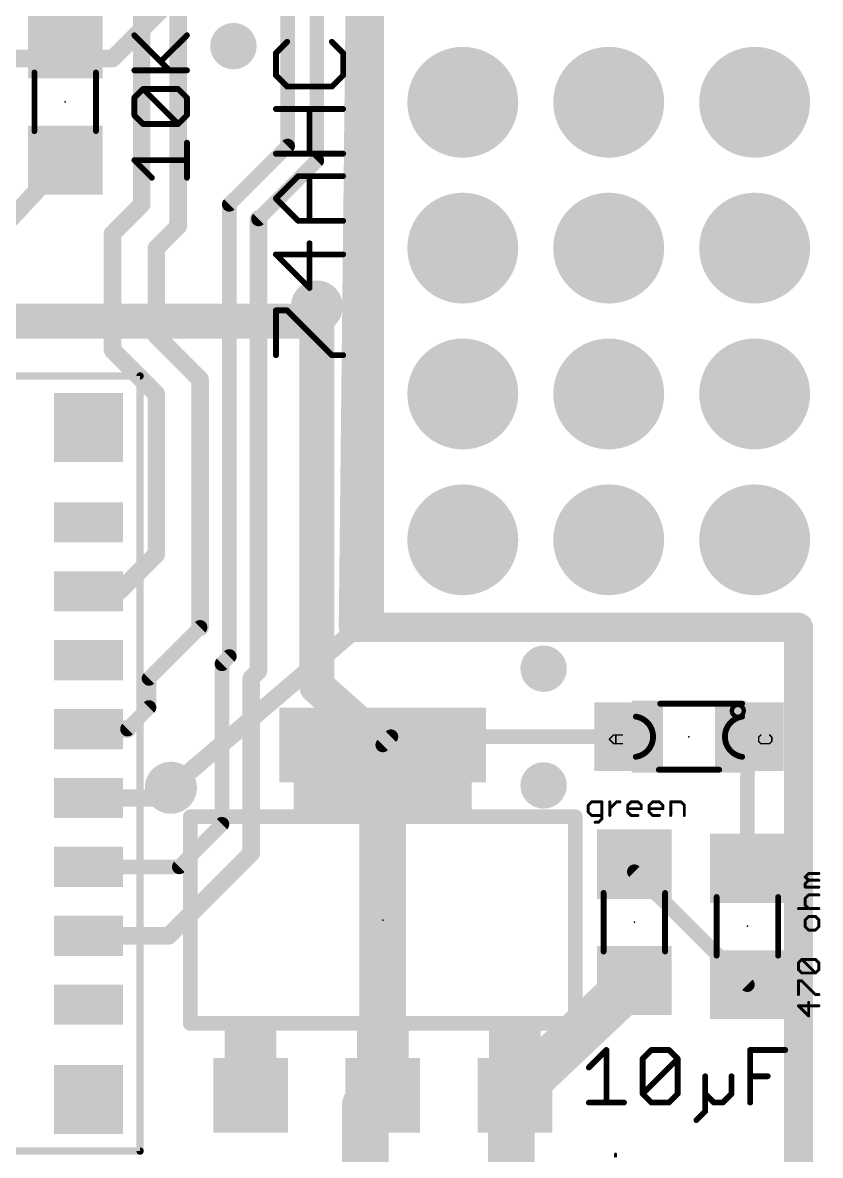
# Model space of a CAD drawing. Extents: x -5.7 to 68.6, y -2.1 to 53.8.
# Drawn here: x 25.36 to 39.24, y 9.6 to 29.33 of the extents above; entities that cross this region are included whole.
import ezdxf

# ---------------------------------------------------------------- set-up
doc = ezdxf.new("R2010")
doc.units = 0
for name, color, linetype in [('1', 12, 'CONTINUOUS'), ('16', 132, 'CONTINUOUS'), ('18', 110, 'CONTINUOUS'), ('23', 53, 'CONTINUOUS'), ('27', 253, 'CONTINUOUS'), ('51', 253, 'CONTINUOUS')]:
    doc.layers.add(name, color=color, linetype=linetype)

# ---------------------------------------------------------------- blocks, each defined once
blk = doc.blocks.new('RECT')
blk.add_solid([(-0.5, -0.5), (0.5, -0.5), (-0.5, 0.5), (0.5, 0.5)])
blk = doc.blocks.new('ROUNDV')
at = {"const_width": 0.5}
blk.add_lwpolyline([(0, -0.25, 1), (0, 0.25, 1), (0, -0.25)], format="xyb", dxfattribs=at)

msp = doc.modelspace()

# ---------------------------------------------------------------- linework, layer by layer
at = {"layer": '1'}
for points, const_width in [([(31.496, 53.467), (31.115, 18.796)], 0.508), ([(30.48, 26.924), (30.48, 35.433)], 0.254), ([(29.972, 27.178), (29.972, 35.179)], 0.254), ([(28.067, 25.781), (28.067, 34.417)], 0.3048), ([(27.432, 26.162), (27.432, 31.877)], 0.3048), ([(26.1, 28.964), (26.108, 28.702)], 0.3048), ([(26.108, 28.702), (23.622, 28.702)], 0.3048), ([(28.956, 26.162), (29.972, 27.178)], 0.254), ([(26.1, 26.932), (24.686, 25.408)], 0.3048), ([(29.464, 25.908), (30.48, 26.924)], 0.254), ([(26.924, 25.654), (27.432, 26.162)], 0.3048), ([(28.956, 18.288), (28.956, 26.162)], 0.254), ([(29.464, 18.034), (29.464, 25.908)], 0.3048), ([(27.686, 25.4), (28.067, 25.781)], 0.3048), ([(26.924, 23.622), (26.924, 25.654)], 0.3048), ([(27.686, 23.876), (27.686, 25.4)], 0.3048), ([(30.48, 17.768), (30.48, 24.384)], 0.6096), ([(28.448, 23.114), (27.686, 23.876)], 0.3048), ([(27.686, 22.86), (26.924, 23.622)], 0.3048), ([(28.448, 18.796), (28.448, 23.114)], 0.3048), ([(27.686, 20.066), (27.686, 22.86)], 0.3048), ([(27.044, 19.424), (27.686, 20.066)], 0.3048), ([(26.504, 19.424), (27.044, 19.424)], 0.3048), ([(31.115, 18.796), (38.862, 18.796)], 0.508), ([(38.862, 18.796), (38.862, 7.366)], 0.508), ([(28.448, 18.796), (27.559, 17.907)], 0.254), ([(28.829, 18.161), (28.956, 18.288)], 0.254), ([(28.829, 15.367), (28.829, 18.161)], 0.254), ([(29.337, 17.907), (29.464, 18.034)], 0.3048), ([(27.559, 17.907), (27.559, 17.399)], 0.254), ([(29.337, 14.859), (29.337, 17.907)], 0.3048), ([(31.627, 16.748), (30.48, 17.768)], 0.6096), ([(27.559, 17.399), (27.184, 17.024)], 0.254), ([(26.504, 17.024), (27.184, 17.024)], 0.3048), ([(31.627, 10.648), (31.627, 16.748)], 0.8128), ([(31.627, 16.748), (31.77, 16.891)], 0.254), ([(31.77, 16.891), (35.907, 16.891)], 0.254), ([(38.007, 16.891), (37.973, 16.163)], 0.254), ([(37.973, 16.163), (37.973, 14.605)], 0.254), ([(27.762, 15.824), (27.94, 16.002)], 0.3048), ([(26.504, 15.824), (27.762, 15.824)], 0.3048), ([(28.086, 14.624), (28.829, 15.367)], 0.254), ([(27.902, 13.424), (29.337, 14.859)], 0.3048), ([(36.006, 14.676), (36.006, 14.54)], 0.254), ([(26.504, 14.624), (28.086, 14.624)], 0.254), ([(36.006, 14.54), (37.973, 12.573)], 0.254), ([(26.504, 13.424), (27.902, 13.424)], 0.3048), ([(33.898, 10.648), (36.006, 12.644)], 0.8128), ([(31.324, 10.472), (31.627, 10.648)], 0.8128), ([(33.864, 10.584), (33.927, 10.648)], 0.8128), ([(33.927, 10.648), (33.898, 10.648)], 0.8128), ([(31.324, 8.384), (31.324, 10.472)], 0.8128), ([(33.864, 8.32), (33.864, 10.584)], 0.8128)]:
    msp.add_lwpolyline(points, dxfattribs=dict(at, const_width=const_width))
for points, const_width in [([(26.1762, 28.9663, 1), (26.0238, 28.9617)], 0.1524), ([(26.108, 28.6258, 1), (26.108, 28.7782)], 0.1524), ([(26.0318, 28.6997, 1), (26.1842, 28.7043)], 0.1524), ([(29.9085, 27.178, 1), (30.0355, 27.178)], 0.127), ([(30.0169, 27.1331, 1), (29.9271, 27.2229)], 0.127), ([(26.1559, 26.8802, 1), (26.0441, 26.9838)], 0.1524), ([(30.5249, 26.8791, 1), (30.4351, 26.9689)], 0.127), ([(30.4165, 26.924, 1), (30.5435, 26.924)], 0.127), ([(27.3558, 26.162, 1), (27.5082, 26.162)], 0.1524), ([(27.4859, 26.1081, 1), (27.3781, 26.2159)], 0.1524), ([(29.0195, 26.162, 1), (28.8925, 26.162)], 0.127), ([(28.9111, 26.2069, 1), (29.0009, 26.1171)], 0.127), ([(29.5402, 25.908, 1), (29.3878, 25.908)], 0.1524), ([(27.9908, 25.781, 1), (28.1432, 25.781)], 0.1524), ([(28.1209, 25.7271, 1), (28.0131, 25.8349)], 0.1524), ([(29.4191, 25.9529, 1), (29.5089, 25.8631)], 0.127), ([(27.0002, 25.654, 1), (26.8478, 25.654)], 0.1524), ([(26.8701, 25.7079, 1), (26.9779, 25.6001)], 0.1524), ([(27.7622, 25.4, 1), (27.6098, 25.4)], 0.1524), ([(27.6321, 25.4539, 1), (27.7399, 25.3461)], 0.1524), ([(30.6324, 24.384, 1), (30.3276, 24.384)], 0.3048), ([(27.7399, 23.9299, 1), (27.6321, 23.8221)], 0.1524), ([(27.6098, 23.876, 1), (27.7622, 23.876)], 0.1524), ([(26.9779, 23.6759, 1), (26.8701, 23.5681)], 0.1524), ([(26.8478, 23.622, 1), (27.0002, 23.622)], 0.1524), ([(28.5242, 23.114, 1), (28.3718, 23.114)], 0.1524), ([(28.3941, 23.0601, 1), (28.5019, 23.1679)], 0.1524), ([(27.7622, 22.86, 1), (27.6098, 22.86)], 0.1524), ([(27.6321, 22.8061, 1), (27.7399, 22.9139)], 0.1524), ([(27.6098, 20.066, 1), (27.7622, 20.066)], 0.1524), ([(27.7399, 20.0121, 1), (27.6321, 20.1199)], 0.1524), ([(26.504, 19.5002, 1), (26.504, 19.3478)], 0.1524), ([(26.9901, 19.4779, 1), (27.0979, 19.3701)], 0.1524), ([(27.044, 19.3478, 1), (27.044, 19.5002)], 0.1524), ([(31.115, 18.923, 1), (31.115, 18.669)], 0.254), ([(38.989, 18.796, 1), (38.735, 18.796)], 0.254), ([(38.862, 18.669, 1), (38.862, 18.923)], 0.254), ([(28.3718, 18.796, 1), (28.5242, 18.796)], 0.1524), ([(28.4929, 18.7511, 1), (28.4031, 18.8409)], 0.127), ([(30.988, 18.7974, 1), (31.242, 18.7946)], 0.254), ([(28.8925, 18.288, 1), (29.0195, 18.288)], 0.127), ([(29.0009, 18.2431, 1), (28.9111, 18.3329)], 0.127), ([(28.8925, 18.161, 1), (28.7655, 18.161)], 0.127), ([(28.7841, 18.2059, 1), (28.8739, 18.1161)], 0.127), ([(29.5179, 17.9801, 1), (29.4101, 18.0879)], 0.1524), ([(27.6225, 17.907, 1), (27.4955, 17.907)], 0.127), ([(27.5141, 17.9519, 1), (27.6039, 17.8621)], 0.127), ([(29.4132, 17.907, 1), (29.2608, 17.907)], 0.1524), ([(29.2831, 17.9609, 1), (29.3909, 17.8531)], 0.1524), ([(29.3878, 18.034, 1), (29.5402, 18.034)], 0.1524), ([(30.5813, 17.8819, 1), (30.3787, 17.6541)], 0.3048), ([(30.3276, 17.768, 1), (30.6324, 17.768)], 0.3048), ([(27.4955, 17.399, 1), (27.6225, 17.399)], 0.127), ([(27.6039, 17.3541, 1), (27.5141, 17.4439)], 0.127), ([(26.504, 17.1002, 1), (26.504, 16.9478)], 0.1524), ([(27.184, 16.9478, 1), (27.184, 17.1002)], 0.1524), ([(27.1391, 17.0689, 1), (27.2289, 16.9791)], 0.127), ([(31.8302, 16.748, 1), (31.4238, 16.748)], 0.4064), ([(31.5257, 16.6341, 1), (31.7283, 16.8619)], 0.3048), ([(31.77, 16.9545, 1), (31.77, 16.8275)], 0.127), ([(31.8149, 16.8461, 1), (31.7251, 16.9359)], 0.127), ([(35.907, 16.8275, 1), (35.907, 16.9545)], 0.127), ([(38.0704, 16.888, 1), (37.9436, 16.894)], 0.127), ([(31.5821, 16.7929, 1), (31.6719, 16.7031)], 0.127), ([(38.0365, 16.163, 1), (37.9095, 16.163)], 0.127), ([(37.9096, 16.166, 1), (38.0364, 16.16)], 0.127), ([(27.9939, 15.9481, 1), (27.8861, 16.0559)], 0.1524), ([(26.504, 15.9002, 1), (26.504, 15.7478)], 0.1524), ([(27.7081, 15.8779, 1), (27.8159, 15.7701)], 0.1524), ([(27.762, 15.7478, 1), (27.762, 15.9002)], 0.1524), ([(28.7655, 15.367, 1), (28.8925, 15.367)], 0.127), ([(28.8739, 15.3221, 1), (28.7841, 15.4119)], 0.127), ([(29.3909, 14.8051, 1), (29.2831, 14.9129)], 0.1524), ([(29.2608, 14.859, 1), (29.4132, 14.859)], 0.1524), ([(36.0695, 14.676, 1), (35.9425, 14.676)], 0.127), ([(26.504, 14.6875, 1), (26.504, 14.5605)], 0.127), ([(28.0411, 14.6689, 1), (28.1309, 14.5791)], 0.127), ([(28.086, 14.5605, 1), (28.086, 14.6875)], 0.127), ([(36.0509, 14.5849, 1), (35.9611, 14.4951)], 0.127), ([(35.9425, 14.54, 1), (36.0695, 14.54)], 0.127), ([(37.9095, 14.605, 1), (38.0365, 14.605)], 0.127), ([(26.504, 13.5002, 1), (26.504, 13.3478)], 0.1524), ([(27.8481, 13.4779, 1), (27.9559, 13.3701)], 0.1524), ([(27.902, 13.3478, 1), (27.902, 13.5002)], 0.1524), ([(36.1457, 12.4964, 1), (35.8663, 12.7916)], 0.4064), ([(37.9281, 12.5281, 1), (38.0179, 12.6179)], 0.127), ([(31.7291, 10.4723, 1), (31.5249, 10.8237)], 0.4064), ([(33.898, 10.8512, 1), (33.898, 10.4448)], 0.4064), ([(34.0718, 10.5055, 1), (33.7822, 10.7905)], 0.4064), ([(33.927, 10.4448, 1), (33.927, 10.8512)], 0.4064), ([(31.5272, 10.472, 1), (31.1208, 10.472)], 0.4064), ([(31.2219, 10.6477, 1), (31.4261, 10.2963)], 0.4064), ([(31.4238, 10.648, 1), (31.8302, 10.648)], 0.4064), ([(34.0672, 10.584, 1), (33.6608, 10.584)], 0.4064), ([(33.7192, 10.7265, 1), (34.0088, 10.4415)], 0.4064), ([(33.7583, 10.7956, 1), (34.0377, 10.5004)], 0.4064)]:
    msp.add_lwpolyline(points, format="xyb", dxfattribs=dict(at, const_width=const_width))
at = {"layer": '16'}
for points, const_width in [([(31.115, 18.796), (31.496, 53.467)], 0.5), ([(31.496, 19.05), (31.496, 38.862)], 0.3048), ([(26.924, 28.702), (29.718, 31.496)], 0.3048), ([(16.764, 28.702), (26.924, 28.702)], 0.3048), ([(30.48, 24.384), (30.226, 24.13)], 0.6096), ([(30.226, 24.13), (21.336, 24.13)], 0.6096), ([(27.94, 16.002), (31.496, 19.05)], 0.3048), ([(38.862, 18.796), (31.115, 18.796)], 0.5), ([(38.862, 7.366), (38.862, 18.796)], 0.5)]:
    msp.add_lwpolyline(points, dxfattribs=dict(at, const_width=const_width))
for points, const_width in [([(26.8701, 28.7559, 1), (26.9779, 28.6481)], 0.1524), ([(26.924, 28.6258, 1), (26.924, 28.7782)], 0.1524), ([(30.5878, 24.2762, 1), (30.3722, 24.4918)], 0.3048), ([(30.1182, 24.2378, 1), (30.3338, 24.0222)], 0.3048), ([(30.226, 23.9776, 1), (30.226, 24.2824)], 0.3048), ([(31.5456, 18.9921, 1), (31.4464, 19.1079)], 0.1524), ([(31.115, 18.921, 1), (31.115, 18.671)], 0.25), ([(31.4198, 19.05, 1), (31.5722, 19.05)], 0.1524), ([(38.987, 18.796, 1), (38.737, 18.796)], 0.25), ([(38.862, 18.671, 1), (38.862, 18.921)], 0.25), ([(30.99, 18.7974, 1), (31.24, 18.7946)], 0.25), ([(27.8904, 16.0599, 1), (27.9896, 15.9441)], 0.1524)]:
    msp.add_lwpolyline(points, format="xyb", dxfattribs=dict(at, const_width=const_width))
at = {"layer": '23'}
for p in [(26.1, 27.948), (36.957, 16.891), (31.627, 13.698), (36.006, 13.66), (37.973, 13.589)]:
    msp.add_point(p, dxfattribs=at)
at = {"layer": '27'}
for points, const_width in [([(27.9141, 28.4968), (27.304, 29.1069)], 0.1016), ([(27.7616, 28.6493), (28.2192, 29.1069)], 0.1016), ([(29.9627, 28.993), (29.7678, 28.7981)], 0.1016), ([(30.9372, 28.7981), (30.7423, 28.993)], 0.1016), ([(29.7678, 28.7981), (29.7678, 28.4083)], 0.1016), ([(30.9372, 28.4083), (30.9372, 28.7981)], 0.1016), ([(27.304, 28.4968), (28.2192, 28.4968)], 0.1016), ([(29.7678, 28.4083), (29.9627, 28.2134)], 0.1016), ([(30.7423, 28.2134), (30.9372, 28.4083)], 0.1016), ([(27.304, 28.0189), (27.4566, 28.1714)], 0.1016), ([(27.4566, 28.1714), (28.0667, 28.1714)], 0.1016), ([(28.0667, 27.5613), (27.4566, 28.1714)], 0.1016), ([(28.0667, 28.1714), (28.2192, 28.0189)], 0.1016), ([(29.9627, 28.2134), (30.7423, 28.2134)], 0.1016), ([(27.304, 27.7138), (27.304, 28.0189)], 0.1016), ([(28.2192, 28.0189), (28.2192, 27.7138)], 0.1016), ([(29.7678, 27.8236), (30.9372, 27.8236)], 0.1016), ([(30.3525, 27.044), (30.3525, 27.8236)], 0.1016), ([(27.4566, 27.5613), (27.304, 27.7138)], 0.1016), ([(28.2192, 27.7138), (28.0667, 27.5613)], 0.1016), ([(28.0667, 27.5613), (27.4566, 27.5613)], 0.1016), ([(28.2192, 26.6257), (28.2192, 27.2359)], 0.1016), ([(30.9372, 27.044), (29.7678, 27.044)], 0.1016), ([(27.6091, 26.6257), (27.304, 26.9308)], 0.1016), ([(27.304, 26.9308), (28.2192, 26.9308)], 0.1016), ([(29.7678, 26.2644), (30.1576, 26.6542)], 0.1016), ([(30.1576, 26.6542), (30.9372, 26.6542)], 0.1016), ([(30.3525, 25.8746), (30.3525, 26.6542)], 0.1016), ([(30.1576, 25.8746), (29.7678, 26.2644)], 0.1016), ([(30.9372, 25.8746), (30.1576, 25.8746)], 0.1016), ([(30.3525, 24.7052), (30.3525, 25.4848)], 0.1016), ([(30.9372, 25.2899), (29.7678, 25.2899)], 0.1016), ([(29.7678, 25.2899), (30.3525, 24.7052)], 0.1016), ([(29.7678, 23.5358), (29.7678, 24.3154)], 0.1016), ([(29.7678, 24.3154), (29.9627, 24.3154)], 0.1016), ([(29.9627, 24.3154), (30.7423, 23.5358)], 0.1016), ([(30.7423, 23.5358), (30.9372, 23.5358)], 0.1016), ([(35.2637, 15.7567), (35.2044, 15.6974)], 0.0508), ([(35.4417, 15.7567), (35.2637, 15.7567)], 0.0508), ([(35.4417, 15.4601), (35.4417, 15.7567)], 0.0508), ([(35.5786, 15.5194), (35.5786, 15.7567)], 0.0508), ([(35.5786, 15.638), (35.6972, 15.7567)], 0.0508), ([(35.6972, 15.7567), (35.7566, 15.7567)], 0.0508), ([(35.8904, 15.6974), (35.9498, 15.7567)], 0.0508), ([(35.9498, 15.7567), (36.0684, 15.7567)], 0.0508), ([(36.0684, 15.7567), (36.1277, 15.6974)], 0.0508), ([(36.2647, 15.6974), (36.324, 15.7567)], 0.0508), ([(36.324, 15.7567), (36.4426, 15.7567)], 0.0508), ([(36.4426, 15.7567), (36.5019, 15.6974)], 0.0508), ([(36.6389, 15.5194), (36.6389, 15.7567)], 0.0508), ([(36.6389, 15.7567), (36.8168, 15.7567)], 0.0508), ([(36.8168, 15.7567), (36.8761, 15.6974)], 0.0508), ([(35.2044, 15.6974), (35.2044, 15.5787)], 0.0508), ([(35.2044, 15.5787), (35.2637, 15.5194)], 0.0508), ([(35.8904, 15.5787), (35.8904, 15.6974)], 0.0508), ([(36.1277, 15.638), (35.8904, 15.638)], 0.0508), ([(35.9498, 15.5194), (35.8904, 15.5787)], 0.0508), ([(36.1277, 15.6974), (36.1277, 15.638)], 0.0508), ([(36.2647, 15.5787), (36.2647, 15.6974)], 0.0508), ([(36.5019, 15.638), (36.2647, 15.638)], 0.0508), ([(36.324, 15.5194), (36.2647, 15.5787)], 0.0508), ([(36.5019, 15.6974), (36.5019, 15.638)], 0.0508), ([(36.8761, 15.6974), (36.8761, 15.5194)], 0.0508), ([(35.2637, 15.5194), (35.4417, 15.5194)], 0.0508), ([(35.323, 15.4008), (35.3824, 15.4008)], 0.0508), ([(35.3824, 15.4008), (35.4417, 15.4601)], 0.0508), ([(36.0684, 15.5194), (35.9498, 15.5194)], 0.0508), ([(36.4426, 15.5194), (36.324, 15.5194)], 0.0508), ([(38.9803, 14.4501), (39.0397, 14.5094)], 0.0508), ([(39.0397, 14.3908), (38.9803, 14.4501)], 0.0508), ([(38.9803, 14.3315), (39.0397, 14.3908)], 0.0508), ([(39.0397, 14.5094), (39.2176, 14.5094)], 0.0508), ([(39.0397, 14.3908), (39.2176, 14.3908)], 0.0508), ([(38.9803, 14.2721), (38.9803, 14.3315)], 0.0508), ([(39.2176, 14.2721), (38.9803, 14.2721)], 0.0508), ([(38.9803, 14.0759), (39.0397, 14.1352)], 0.0508), ([(38.9803, 13.9572), (38.9803, 14.0759)], 0.0508), ([(39.0397, 14.1352), (39.2176, 14.1352)], 0.0508), ([(38.8617, 13.8979), (39.2176, 13.8979)], 0.0508), ([(39.0397, 13.8979), (38.9803, 13.9572)], 0.0508), ([(39.0397, 13.761), (38.9803, 13.7017)], 0.0508), ([(38.9803, 13.7017), (38.9803, 13.583)], 0.0508), ([(39.1583, 13.761), (39.0397, 13.761)], 0.0508), ([(39.2176, 13.7017), (39.1583, 13.761)], 0.0508), ([(39.2176, 13.583), (39.2176, 13.7017)], 0.0508), ([(38.9803, 13.583), (39.0397, 13.5237)], 0.0508), ([(39.0397, 13.5237), (39.1583, 13.5237)], 0.0508), ([(39.1583, 13.5237), (39.2176, 13.583)], 0.0508), ([(38.8617, 12.9533), (38.921, 13.0126)], 0.0508), ([(38.921, 13.0126), (39.1583, 13.0126)], 0.0508), ([(39.1583, 12.7753), (38.921, 13.0126)], 0.0508), ([(39.1583, 13.0126), (39.2176, 12.9533)], 0.0508), ([(38.8617, 12.8346), (38.8617, 12.9533)], 0.0508), ([(38.921, 12.7753), (38.8617, 12.8346)], 0.0508), ([(39.2176, 12.8346), (39.1583, 12.7753)], 0.0508), ([(39.2176, 12.9533), (39.2176, 12.8346)], 0.0508), ([(38.8617, 12.4011), (38.8617, 12.6384)], 0.0508), ([(38.8617, 12.6384), (38.921, 12.6384)], 0.0508), ([(39.1583, 12.7753), (38.921, 12.7753)], 0.0508), ([(38.921, 12.6384), (39.1583, 12.4011)], 0.0508), ([(39.2176, 12.2049), (38.8617, 12.2049)], 0.0508), ([(38.8617, 12.2049), (39.0397, 12.0269)], 0.0508), ([(39.0397, 12.0269), (39.0397, 12.2642)], 0.0508), ([(39.1583, 12.4011), (39.2176, 12.4011)], 0.0508), ([(35.2153, 11.1299), (35.5204, 11.435)], 0.1016), ([(35.5204, 11.435), (35.5204, 10.5198)], 0.1016), ([(36.1508, 11.2825), (36.3033, 11.435)], 0.1016), ([(36.3033, 11.435), (36.6084, 11.435)], 0.1016), ([(36.6084, 11.435), (36.7609, 11.2825)], 0.1016), ([(38.0219, 10.5198), (38.0219, 11.435)], 0.1016), ([(38.0219, 11.435), (38.632, 11.435)], 0.1016), ([(36.1508, 10.6723), (36.1508, 11.2825)], 0.1016), ([(36.1508, 10.6723), (36.7609, 11.2825)], 0.1016), ([(36.7609, 11.2825), (36.7609, 10.6723)], 0.1016), ([(37.2389, 10.9774), (37.2389, 10.6723)], 0.1016), ([(37.6965, 10.6723), (37.6965, 10.9774)], 0.1016), ([(38.0219, 10.9774), (38.3269, 10.9774)], 0.1016), ([(36.3033, 10.5198), (36.1508, 10.6723)], 0.1016), ([(36.7609, 10.6723), (36.6084, 10.5198)], 0.1016), ([(37.2389, 10.6723), (37.3914, 10.5198)], 0.1016), ([(37.2389, 10.6723), (37.2389, 10.3673)], 0.1016), ([(37.5439, 10.5198), (37.6965, 10.6723)], 0.1016), ([(35.2153, 10.5198), (35.8254, 10.5198)], 0.1016), ([(36.6084, 10.5198), (36.3033, 10.5198)], 0.1016), ([(37.3914, 10.5198), (37.5439, 10.5198)], 0.1016), ([(37.2389, 10.3673), (37.0863, 10.2147)], 0.1016), ([(35.6791, 9.6242), (35.6791, 9.5649)], 0.0508)]:
    msp.add_lwpolyline(points, dxfattribs=dict(at, const_width=const_width))
for points, const_width in [([(27.322, 29.1249, 1), (27.2861, 29.0889)], 0.0508), ([(28.2372, 29.0889, 1), (28.2012, 29.1249)], 0.0508), ([(29.9807, 28.975, 1), (29.9447, 29.011)], 0.0508), ([(30.7603, 29.011, 1), (30.7243, 28.975)], 0.0508), ([(29.7498, 28.8161, 1), (29.7858, 28.7801)], 0.0508), ([(29.7932, 28.7981, 1), (29.7424, 28.7981)], 0.0508), ([(30.9626, 28.7981, 1), (30.9118, 28.7981)], 0.0508), ([(30.9192, 28.7801, 1), (30.9552, 28.8161)], 0.0508), ([(27.7436, 28.6673, 1), (27.7796, 28.6313)], 0.0508), ([(27.304, 28.5222, 1), (27.304, 28.4714)], 0.0508), ([(27.8962, 28.4788, 1), (27.9321, 28.5147)], 0.0508), ([(28.2192, 28.4714, 1), (28.2192, 28.5222)], 0.0508), ([(29.7858, 28.4263, 1), (29.7498, 28.3903)], 0.0508), ([(29.7424, 28.4083, 1), (29.7932, 28.4083)], 0.0508), ([(30.9118, 28.4083, 1), (30.9626, 28.4083)], 0.0508), ([(30.9552, 28.3903, 1), (30.9192, 28.4263)], 0.0508), ([(27.4566, 28.1968, 1), (27.4566, 28.146)], 0.0508), ([(27.4745, 28.1893, 1), (27.4386, 28.1534)], 0.0508), ([(27.4745, 28.1534, 1), (27.4386, 28.1893)], 0.0508), ([(28.0846, 28.1893, 1), (28.0487, 28.1534)], 0.0508), ([(28.0667, 28.146, 1), (28.0667, 28.1968)], 0.0508), ([(29.9627, 28.2388, 1), (29.9627, 28.188)], 0.0508), ([(29.9447, 28.1954, 1), (29.9807, 28.2314)], 0.0508), ([(30.7243, 28.2314, 1), (30.7603, 28.1954)], 0.0508), ([(30.7423, 28.188, 1), (30.7423, 28.2388)], 0.0508), ([(27.3294, 28.0189, 1), (27.2786, 28.0189)], 0.0508), ([(27.2861, 28.0368, 1), (27.322, 28.0009)], 0.0508), ([(28.2446, 28.0189, 1), (28.1938, 28.0189)], 0.0508), ([(28.2012, 28.0009, 1), (28.2372, 28.0368)], 0.0508), ([(29.7678, 27.849, 1), (29.7678, 27.7982)], 0.0508), ([(30.3779, 27.8236, 1), (30.3271, 27.8236)], 0.0508), ([(30.9372, 27.7982, 1), (30.9372, 27.849)], 0.0508), ([(27.322, 27.7318, 1), (27.2861, 27.6958)], 0.0508), ([(27.2786, 27.7138, 1), (27.3294, 27.7138)], 0.0508), ([(28.1938, 27.7138, 1), (28.2446, 27.7138)], 0.0508), ([(28.2372, 27.6958, 1), (28.2012, 27.7318)], 0.0508), ([(27.4566, 27.5867, 1), (27.4566, 27.5359)], 0.0508), ([(27.4386, 27.5433, 1), (27.4745, 27.5792)], 0.0508), ([(28.0487, 27.5792, 1), (28.0846, 27.5433)], 0.0508), ([(28.0487, 27.5433, 1), (28.0846, 27.5792)], 0.0508), ([(28.0667, 27.5359, 1), (28.0667, 27.5867)], 0.0508), ([(28.2446, 27.2359, 1), (28.1938, 27.2359)], 0.0508), ([(29.7678, 27.0694, 1), (29.7678, 27.0186)], 0.0508), ([(30.3271, 27.044, 1), (30.3779, 27.044)], 0.0508), ([(30.9372, 27.0186, 1), (30.9372, 27.0694)], 0.0508), ([(27.322, 26.9488, 1), (27.2861, 26.9128)], 0.0508), ([(27.304, 26.9562, 1), (27.304, 26.9054)], 0.0508), ([(28.2192, 26.9054, 1), (28.2192, 26.9562)], 0.0508), ([(27.5911, 26.6078, 1), (27.627, 26.6437)], 0.0508), ([(28.1938, 26.6257, 1), (28.2446, 26.6257)], 0.0508), ([(30.1576, 26.6796, 1), (30.1576, 26.6288)], 0.0508), ([(30.1756, 26.6362, 1), (30.1396, 26.6722)], 0.0508), ([(30.3779, 26.6542, 1), (30.3271, 26.6542)], 0.0508), ([(30.9372, 26.6288, 1), (30.9372, 26.6796)], 0.0508), ([(29.7858, 26.2824, 1), (29.7498, 26.2464)], 0.0508), ([(29.7498, 26.2824, 1), (29.7858, 26.2464)], 0.0508), ([(30.1576, 25.9, 1), (30.1576, 25.8492)], 0.0508), ([(30.1396, 25.8566, 1), (30.1756, 25.8926)], 0.0508), ([(30.3271, 25.8746, 1), (30.3779, 25.8746)], 0.0508), ([(30.9372, 25.8492, 1), (30.9372, 25.9)], 0.0508), ([(30.3779, 25.4848, 1), (30.3271, 25.4848)], 0.0508), ([(29.7858, 25.3079, 1), (29.7498, 25.2719)], 0.0508), ([(29.7678, 25.3153, 1), (29.7678, 25.2645)], 0.0508), ([(30.9372, 25.2645, 1), (30.9372, 25.3153)], 0.0508), ([(30.3271, 24.7052, 1), (30.3779, 24.7052)], 0.0508), ([(30.3345, 24.6872, 1), (30.3705, 24.7232)], 0.0508), ([(29.7932, 24.3154, 1), (29.7424, 24.3154)], 0.0508), ([(29.7678, 24.3408, 1), (29.7678, 24.29)], 0.0508), ([(29.9807, 24.3334, 1), (29.9447, 24.2974)], 0.0508), ([(29.9627, 24.29, 1), (29.9627, 24.3408)], 0.0508), ([(29.7424, 23.5358, 1), (29.7932, 23.5358)], 0.0508), ([(30.7423, 23.5612, 1), (30.7423, 23.5104)], 0.0508), ([(30.7243, 23.5178, 1), (30.7603, 23.5538)], 0.0508), ([(30.9372, 23.5104, 1), (30.9372, 23.5612)], 0.0508), ([(35.2637, 15.7694, 1), (35.2637, 15.744)], 0.0254), ([(35.2727, 15.7477, 1), (35.2547, 15.7656)], 0.0254), ([(35.4544, 15.7567, 1), (35.429, 15.7567)], 0.0254), ([(35.4417, 15.744, 1), (35.4417, 15.7694)], 0.0254), ([(35.5913, 15.7567, 1), (35.5659, 15.7567)], 0.0254), ([(35.6972, 15.7694, 1), (35.6972, 15.744)], 0.0254), ([(35.7062, 15.7477, 1), (35.6883, 15.7656)], 0.0254), ([(35.7566, 15.744, 1), (35.7566, 15.7694)], 0.0254), ([(35.9498, 15.7694, 1), (35.9498, 15.744)], 0.0254), ([(35.9587, 15.7477, 1), (35.9408, 15.7656)], 0.0254), ([(36.0774, 15.7656, 1), (36.0594, 15.7477)], 0.0254), ([(36.0684, 15.744, 1), (36.0684, 15.7694)], 0.0254), ([(36.324, 15.7694, 1), (36.324, 15.744)], 0.0254), ([(36.3329, 15.7477, 1), (36.315, 15.7656)], 0.0254), ([(36.4516, 15.7656, 1), (36.4336, 15.7477)], 0.0254), ([(36.4426, 15.744, 1), (36.4426, 15.7694)], 0.0254), ([(36.6516, 15.7567, 1), (36.6262, 15.7567)], 0.0254), ([(36.6389, 15.7694, 1), (36.6389, 15.744)], 0.0254), ([(36.8258, 15.7656, 1), (36.8078, 15.7477)], 0.0254), ([(36.8168, 15.744, 1), (36.8168, 15.7694)], 0.0254), ([(35.2171, 15.6974, 1), (35.1917, 15.6974)], 0.0254), ([(35.1954, 15.7063, 1), (35.2134, 15.6884)], 0.0254), ([(35.2134, 15.5877, 1), (35.1954, 15.5697)], 0.0254), ([(35.1917, 15.5787, 1), (35.2171, 15.5787)], 0.0254), ([(35.5696, 15.647, 1), (35.5876, 15.6291)], 0.0254), ([(35.9031, 15.6974, 1), (35.8777, 15.6974)], 0.0254), ([(35.8904, 15.6507, 1), (35.8904, 15.6253)], 0.0254), ([(35.8777, 15.5787, 1), (35.9031, 15.5787)], 0.0254), ([(35.8815, 15.7063, 1), (35.8994, 15.6884)], 0.0254), ([(35.8994, 15.5877, 1), (35.8815, 15.5697)], 0.0254), ([(36.1404, 15.6974, 1), (36.115, 15.6974)], 0.0254), ([(36.115, 15.638, 1), (36.1404, 15.638)], 0.0254), ([(36.1187, 15.6884, 1), (36.1367, 15.7063)], 0.0254), ([(36.1277, 15.6253, 1), (36.1277, 15.6507)], 0.0254), ([(36.2774, 15.6974, 1), (36.252, 15.6974)], 0.0254), ([(36.2557, 15.7063, 1), (36.2736, 15.6884)], 0.0254), ([(36.2647, 15.6507, 1), (36.2647, 15.6253)], 0.0254), ([(36.2736, 15.5877, 1), (36.2557, 15.5697)], 0.0254), ([(36.252, 15.5787, 1), (36.2774, 15.5787)], 0.0254), ([(36.5146, 15.6974, 1), (36.4892, 15.6974)], 0.0254), ([(36.4892, 15.638, 1), (36.5146, 15.638)], 0.0254), ([(36.4929, 15.6884, 1), (36.5109, 15.7063)], 0.0254), ([(36.5019, 15.6253, 1), (36.5019, 15.6507)], 0.0254), ([(36.8888, 15.6974, 1), (36.8634, 15.6974)], 0.0254), ([(36.8671, 15.6884, 1), (36.8851, 15.7063)], 0.0254), ([(35.2637, 15.5321, 1), (35.2637, 15.5067)], 0.0254), ([(35.2547, 15.5104, 1), (35.2727, 15.5284)], 0.0254), ([(35.323, 15.4135, 1), (35.323, 15.3881)], 0.0254), ([(35.3734, 15.4097, 1), (35.3913, 15.3918)], 0.0254), ([(35.3824, 15.3881, 1), (35.3824, 15.4135)], 0.0254), ([(35.429, 15.4601, 1), (35.4544, 15.4601)], 0.0254), ([(35.4506, 15.4511, 1), (35.4327, 15.4691)], 0.0254), ([(35.4417, 15.5067, 1), (35.4417, 15.5321)], 0.0254), ([(35.5659, 15.5194, 1), (35.5913, 15.5194)], 0.0254), ([(35.9498, 15.5321, 1), (35.9498, 15.5067)], 0.0254), ([(35.9408, 15.5104, 1), (35.9587, 15.5284)], 0.0254), ([(36.0684, 15.5067, 1), (36.0684, 15.5321)], 0.0254), ([(36.324, 15.5321, 1), (36.324, 15.5067)], 0.0254), ([(36.315, 15.5104, 1), (36.3329, 15.5284)], 0.0254), ([(36.4426, 15.5067, 1), (36.4426, 15.5321)], 0.0254), ([(36.6262, 15.5194, 1), (36.6516, 15.5194)], 0.0254), ([(36.8634, 15.5194, 1), (36.8888, 15.5194)], 0.0254), ([(38.9893, 14.4591, 1), (38.9714, 14.4411)], 0.0254), ([(38.9714, 14.4591, 1), (38.9893, 14.4411)], 0.0254), ([(39.0397, 14.5221, 1), (39.0397, 14.4967)], 0.0254), ([(39.0397, 14.4035, 1), (39.0397, 14.3781)], 0.0254), ([(39.0486, 14.5004, 1), (39.0307, 14.5184)], 0.0254), ([(39.0486, 14.3818, 1), (39.0307, 14.3998)], 0.0254), ([(39.0307, 14.3818, 1), (39.0486, 14.3998)], 0.0254), ([(39.2176, 14.4967, 1), (39.2176, 14.5221)], 0.0254), ([(39.2176, 14.3781, 1), (39.2176, 14.4035)], 0.0254), ([(38.993, 14.3315, 1), (38.9676, 14.3315)], 0.0254), ([(38.9803, 14.2848, 1), (38.9803, 14.2594)], 0.0254), ([(38.9676, 14.2721, 1), (38.993, 14.2721)], 0.0254), ([(38.9714, 14.3404, 1), (38.9893, 14.3225)], 0.0254), ([(39.2176, 14.2594, 1), (39.2176, 14.2848)], 0.0254), ([(38.993, 14.0759, 1), (38.9676, 14.0759)], 0.0254), ([(38.9714, 14.0849, 1), (38.9893, 14.0669)], 0.0254), ([(39.0397, 14.1479, 1), (39.0397, 14.1225)], 0.0254), ([(39.0486, 14.1262, 1), (39.0307, 14.1442)], 0.0254), ([(39.2176, 14.1225, 1), (39.2176, 14.1479)], 0.0254), ([(38.8617, 13.9106, 1), (38.8617, 13.8852)], 0.0254), ([(38.9676, 13.9572, 1), (38.993, 13.9572)], 0.0254), ([(38.9893, 13.9662, 1), (38.9714, 13.9483)], 0.0254), ([(39.0307, 13.889, 1), (39.0486, 13.9069)], 0.0254), ([(39.2176, 13.8852, 1), (39.2176, 13.9106)], 0.0254), ([(38.993, 13.7017, 1), (38.9676, 13.7017)], 0.0254), ([(38.9714, 13.7107, 1), (38.9893, 13.6927)], 0.0254), ([(39.0397, 13.7737, 1), (39.0397, 13.7483)], 0.0254), ([(39.0486, 13.752, 1), (39.0307, 13.77)], 0.0254), ([(39.1673, 13.77, 1), (39.1493, 13.752)], 0.0254), ([(39.1583, 13.7483, 1), (39.1583, 13.7737)], 0.0254), ([(39.2303, 13.7017, 1), (39.2049, 13.7017)], 0.0254), ([(39.2086, 13.6927, 1), (39.2266, 13.7107)], 0.0254), ([(38.9676, 13.583, 1), (38.993, 13.583)], 0.0254), ([(38.9893, 13.592, 1), (38.9714, 13.5741)], 0.0254), ([(39.0397, 13.5364, 1), (39.0397, 13.511)], 0.0254), ([(39.0307, 13.5147, 1), (39.0486, 13.5327)], 0.0254), ([(39.1493, 13.5327, 1), (39.1673, 13.5147)], 0.0254), ([(39.1583, 13.511, 1), (39.1583, 13.5364)], 0.0254), ([(39.2049, 13.583, 1), (39.2303, 13.583)], 0.0254), ([(39.2266, 13.5741, 1), (39.2086, 13.592)], 0.0254), ([(38.921, 13.0253, 1), (38.921, 12.9999)], 0.0254), ([(38.93, 13.0216, 1), (38.912, 13.0036)], 0.0254), ([(38.93, 13.0036, 1), (38.912, 13.0216)], 0.0254), ([(39.1673, 13.0216, 1), (39.1493, 13.0036)], 0.0254), ([(39.1583, 12.9999, 1), (39.1583, 13.0253)], 0.0254), ([(38.8744, 12.9533, 1), (38.849, 12.9533)], 0.0254), ([(38.8527, 12.9622, 1), (38.8707, 12.9443)], 0.0254), ([(38.8707, 12.8436, 1), (38.8527, 12.8256)], 0.0254), ([(38.849, 12.8346, 1), (38.8744, 12.8346)], 0.0254), ([(39.2303, 12.9533, 1), (39.2049, 12.9533)], 0.0254), ([(39.2049, 12.8346, 1), (39.2303, 12.8346)], 0.0254), ([(39.2086, 12.9443, 1), (39.2266, 12.9622)], 0.0254), ([(39.2266, 12.8256, 1), (39.2086, 12.8436)], 0.0254), ([(38.8744, 12.6384, 1), (38.849, 12.6384)], 0.0254), ([(38.8617, 12.6511, 1), (38.8617, 12.6257)], 0.0254), ([(38.921, 12.788, 1), (38.921, 12.7626)], 0.0254), ([(38.93, 12.6474, 1), (38.912, 12.6294)], 0.0254), ([(38.912, 12.7663, 1), (38.93, 12.7843)], 0.0254), ([(38.921, 12.6257, 1), (38.921, 12.6511)], 0.0254), ([(39.1493, 12.7843, 1), (39.1673, 12.7663)], 0.0254), ([(39.1493, 12.7663, 1), (39.1673, 12.7843)], 0.0254), ([(39.1583, 12.7626, 1), (39.1583, 12.788)], 0.0254), ([(38.8617, 12.2176, 1), (38.8617, 12.1921)], 0.0254), ([(38.849, 12.4011, 1), (38.8744, 12.4011)], 0.0254), ([(38.8707, 12.2138, 1), (38.8527, 12.1959)], 0.0254), ([(39.0524, 12.2642, 1), (39.0269, 12.2642)], 0.0254), ([(39.1583, 12.4138, 1), (39.1583, 12.3884)], 0.0254), ([(39.1493, 12.3921, 1), (39.1673, 12.4101)], 0.0254), ([(39.2176, 12.3884, 1), (39.2176, 12.4138)], 0.0254), ([(39.2176, 12.1921, 1), (39.2176, 12.2176)], 0.0254), ([(39.0269, 12.0269, 1), (39.0524, 12.0269)], 0.0254), ([(39.0307, 12.0179, 1), (39.0486, 12.0359)], 0.0254), ([(35.5458, 11.435, 1), (35.495, 11.435)], 0.0508), ([(35.5383, 11.417, 1), (35.5024, 11.4529)], 0.0508), ([(36.3033, 11.4604, 1), (36.3033, 11.4096)], 0.0508), ([(36.3213, 11.417, 1), (36.2854, 11.4529)], 0.0508), ([(36.6264, 11.4529, 1), (36.5904, 11.417)], 0.0508), ([(36.6084, 11.4096, 1), (36.6084, 11.4604)], 0.0508), ([(38.0473, 11.435, 1), (37.9965, 11.435)], 0.0508), ([(38.0219, 11.4604, 1), (38.0219, 11.4096)], 0.0508), ([(38.632, 11.4096, 1), (38.632, 11.4604)], 0.0508), ([(36.1762, 11.2825, 1), (36.1254, 11.2825)], 0.0508), ([(36.1329, 11.3004, 1), (36.1688, 11.2645)], 0.0508), ([(36.7863, 11.2825, 1), (36.7355, 11.2825)], 0.0508), ([(36.7789, 11.2645, 1), (36.743, 11.3004)], 0.0508), ([(36.743, 11.2645, 1), (36.7789, 11.3004)], 0.0508), ([(35.1973, 11.1479, 1), (35.2333, 11.112)], 0.0508), ([(37.2643, 10.9774, 1), (37.2135, 10.9774)], 0.0508), ([(37.7219, 10.9774, 1), (37.6711, 10.9774)], 0.0508), ([(38.0219, 11.0028, 1), (38.0219, 10.952)], 0.0508), ([(38.3269, 10.952, 1), (38.3269, 11.0028)], 0.0508), ([(36.1254, 10.6723, 1), (36.1762, 10.6723)], 0.0508), ([(36.1688, 10.6903, 1), (36.1329, 10.6544)], 0.0508), ([(36.1329, 10.6903, 1), (36.1688, 10.6544)], 0.0508), ([(36.7355, 10.6723, 1), (36.7863, 10.6723)], 0.0508), ([(36.7789, 10.6544, 1), (36.743, 10.6903)], 0.0508), ([(37.2568, 10.6903, 1), (37.2209, 10.6544)], 0.0508), ([(37.2643, 10.6723, 1), (37.2135, 10.6723)], 0.0508), ([(37.2135, 10.6723, 1), (37.2643, 10.6723)], 0.0508), ([(37.6711, 10.6723, 1), (37.7219, 10.6723)], 0.0508), ([(37.7144, 10.6544, 1), (37.6785, 10.6903)], 0.0508), ([(35.2153, 10.5452, 1), (35.2153, 10.4944)], 0.0508), ([(35.495, 10.5198, 1), (35.5458, 10.5198)], 0.0508), ([(35.8254, 10.4944, 1), (35.8254, 10.5452)], 0.0508), ([(36.3033, 10.5452, 1), (36.3033, 10.4944)], 0.0508), ([(36.2854, 10.5018, 1), (36.3213, 10.5378)], 0.0508), ([(36.5904, 10.5378, 1), (36.6264, 10.5018)], 0.0508), ([(36.6084, 10.4944, 1), (36.6084, 10.5452)], 0.0508), ([(37.3914, 10.5452, 1), (37.3914, 10.4944)], 0.0508), ([(37.3734, 10.5018, 1), (37.4094, 10.5378)], 0.0508), ([(37.526, 10.5378, 1), (37.5619, 10.5018)], 0.0508), ([(37.5439, 10.4944, 1), (37.5439, 10.5452)], 0.0508), ([(37.9965, 10.5198, 1), (38.0473, 10.5198)], 0.0508), ([(37.0684, 10.2327, 1), (37.1043, 10.1968)], 0.0508), ([(37.2135, 10.3673, 1), (37.2643, 10.3673)], 0.0508), ([(37.2568, 10.3493, 1), (37.2209, 10.3852)], 0.0508), ([(35.6918, 9.6242, 1), (35.6664, 9.6242)], 0.0254)]:
    msp.add_lwpolyline(points, format="xyb", dxfattribs=dict(at, const_width=const_width))
at = {"layer": '51'}
for points, const_width in [([(25.565, 27.438), (25.565, 28.458)], 0.1016), ([(26.635, 27.438), (26.635, 28.458)], 0.1016), ([(11.104, 23.174), (27.404, 23.174)], 0.127), ([(27.404, 23.174), (27.404, 9.674)], 0.127), ([(36.457, 17.466), (37.882, 17.466)], 0.1016), ([(35.5695, 16.8461), (35.6458, 16.9224)], 0.0254), ([(35.6458, 16.7698), (35.5695, 16.8461)], 0.0254), ([(35.6458, 16.9224), (35.7983, 16.9224)], 0.0254), ([(35.7983, 16.7698), (35.6458, 16.7698)], 0.0254), ([(35.6839, 16.7698), (35.6839, 16.9224)], 0.0254), ([(38.2076, 16.9224), (38.1695, 16.8842)], 0.0254), ([(38.1695, 16.8842), (38.1695, 16.808)], 0.0254), ([(38.1695, 16.808), (38.2076, 16.7698)], 0.0254), ([(38.2076, 16.7698), (38.3602, 16.7698)], 0.0254), ([(38.3983, 16.8842), (38.3602, 16.9224)], 0.0254), ([(38.3602, 16.7698), (38.3983, 16.808)], 0.0254), ([(38.3983, 16.808), (38.3983, 16.8842)], 0.0254), ([(37.482, 16.316), (36.432, 16.316)], 0.1016), ([(28.277, 15.498), (28.277, 11.898)], 0.254), ([(34.977, 15.498), (28.277, 15.498)], 0.254), ([(34.977, 11.898), (34.977, 15.498)], 0.254), ([(35.471, 13.15), (35.471, 14.17)], 0.1016), ([(36.541, 13.15), (36.541, 14.17)], 0.1016), ([(37.438, 13.079), (37.438, 14.099)], 0.1016), ([(38.508, 13.079), (38.508, 14.099)], 0.1016), ([(28.277, 11.898), (34.977, 11.898)], 0.254), ([(27.404, 9.674), (11.104, 9.674)], 0.127)]:
    msp.add_lwpolyline(points, dxfattribs=dict(at, const_width=const_width))
for points, const_width in [([(25.5904, 28.458, 1), (25.5396, 28.458)], 0.0508), ([(26.6604, 28.458, 1), (26.6096, 28.458)], 0.0508), ([(25.5396, 27.438, 1), (25.5904, 27.438)], 0.0508), ([(26.6096, 27.438, 1), (26.6604, 27.438)], 0.0508), ([(27.4357, 23.174, 1), (27.3723, 23.174)], 0.0635), ([(27.404, 23.1423, 1), (27.404, 23.2057)], 0.0635), ([(36.457, 17.4914, 1), (36.457, 17.4406)], 0.0508), ([(37.807, 17.238, 1), (37.807, 17.444, 1), (37.807, 17.238)], 0.0762), ([(37.882, 17.4406, 1), (37.882, 17.4914)], 0.0508), ([(36.032, 16.541, 0.8571), (36.032, 17.241)], 0.1016), ([(36.0359, 17.2661, 1), (36.0281, 17.2159)], 0.0508), ([(37.882, 17.241, 0.8571), (37.882, 16.541)], 0.1016), ([(37.8859, 17.2159, 1), (37.8781, 17.2661)], 0.0508), ([(35.574, 16.8506, 1), (35.565, 16.8416)], 0.0127), ([(35.565, 16.8506, 1), (35.574, 16.8416)], 0.0127), ([(35.6458, 16.9287, 1), (35.6458, 16.916)], 0.0127), ([(35.6458, 16.7762, 1), (35.6458, 16.7635)], 0.0127), ([(35.6503, 16.9179, 1), (35.6413, 16.9268)], 0.0127), ([(35.6413, 16.7653, 1), (35.6503, 16.7743)], 0.0127), ([(35.6903, 16.9224, 1), (35.6776, 16.9224)], 0.0127), ([(35.6776, 16.7698, 1), (35.6903, 16.7698)], 0.0127), ([(35.7983, 16.916, 1), (35.7983, 16.9287)], 0.0127), ([(35.7983, 16.7635, 1), (35.7983, 16.7762)], 0.0127), ([(38.165, 16.8887, 1), (38.174, 16.8797)], 0.0127), ([(38.174, 16.8124, 1), (38.165, 16.8035)], 0.0127), ([(38.1759, 16.8842, 1), (38.1632, 16.8842)], 0.0127), ([(38.1632, 16.808, 1), (38.1759, 16.808)], 0.0127), ([(38.2076, 16.7762, 1), (38.2076, 16.7635)], 0.0127), ([(38.2121, 16.9179, 1), (38.2031, 16.9268)], 0.0127), ([(38.2031, 16.7653, 1), (38.2121, 16.7743)], 0.0127), ([(38.3647, 16.9268, 1), (38.3557, 16.9179)], 0.0127), ([(38.3557, 16.7743, 1), (38.3647, 16.7653)], 0.0127), ([(38.3602, 16.7635, 1), (38.3602, 16.7762)], 0.0127), ([(38.4046, 16.8842, 1), (38.392, 16.8842)], 0.0127), ([(38.392, 16.808, 1), (38.4046, 16.808)], 0.0127), ([(38.3938, 16.8797, 1), (38.4028, 16.8887)], 0.0127), ([(38.4028, 16.8035, 1), (38.3938, 16.8124)], 0.0127), ([(36.0281, 16.5661, 1), (36.0359, 16.5159)], 0.0508), ([(37.8781, 16.5159, 1), (37.8859, 16.5661)], 0.0508), ([(36.432, 16.3414, 1), (36.432, 16.2906)], 0.0508), ([(37.482, 16.2906, 1), (37.482, 16.3414)], 0.0508), ([(28.3405, 15.498, 1), (28.2135, 15.498)], 0.127), ([(28.277, 15.5615, 1), (28.277, 15.4345)], 0.127), ([(35.0405, 15.498, 1), (34.9135, 15.498)], 0.127), ([(34.977, 15.4345, 1), (34.977, 15.5615)], 0.127), ([(35.4964, 14.17, 1), (35.4456, 14.17)], 0.0508), ([(36.5664, 14.17, 1), (36.5156, 14.17)], 0.0508), ([(37.4634, 14.099, 1), (37.4126, 14.099)], 0.0508), ([(38.5334, 14.099, 1), (38.4826, 14.099)], 0.0508), ([(35.4456, 13.15, 1), (35.4964, 13.15)], 0.0508), ([(36.5156, 13.15, 1), (36.5664, 13.15)], 0.0508), ([(37.4126, 13.079, 1), (37.4634, 13.079)], 0.0508), ([(38.4826, 13.079, 1), (38.5334, 13.079)], 0.0508), ([(28.277, 11.9615, 1), (28.277, 11.8345)], 0.127), ([(28.2135, 11.898, 1), (28.3405, 11.898)], 0.127), ([(34.9135, 11.898, 1), (35.0405, 11.898)], 0.127), ([(34.977, 11.8345, 1), (34.977, 11.9615)], 0.127), ([(27.3723, 9.674, 1), (27.4357, 9.674)], 0.0635), ([(27.404, 9.6423, 1), (27.404, 9.7058)], 0.0635)]:
    msp.add_lwpolyline(points, format="xyb", dxfattribs=dict(at, const_width=const_width))

# ---------------------------------------------------------------- block references
at = {"layer": '1'}
for p, xscale, yscale, rotation in [((26.1, 28.964), 1.2, 1.3, 90), ((26.1, 26.932), 1.2, 1.3, 90), ((26.504, 22.274), 1.2, 1.2, 90), ((26.504, 20.624), 0.7, 1.2, 270), ((26.504, 19.424), 0.7, 1.2, 270), ((26.504, 18.224), 0.7, 1.2, 270), ((26.504, 17.024), 0.7, 1.2, 270), ((35.907, 16.891), 1.2, 1.2, 270), ((38.007, 16.891), 1.2, 1.2, 270), ((26.504, 15.824), 0.7, 1.2, 270), ((36.006, 14.676), 1.2, 1.3, 90), ((37.973, 14.605), 1.2, 1.3, 90), ((26.504, 14.624), 0.7, 1.2, 270), ((26.504, 13.424), 0.7, 1.2, 270), ((36.006, 12.644), 1.2, 1.3, 90), ((37.973, 12.573), 1.2, 1.3, 90), ((26.504, 12.224), 0.7, 1.2, 270), ((26.504, 10.574), 1.2, 1.2, 90)]:
    msp.add_blockref('RECT', p, dxfattribs=dict(at, xscale=xscale, yscale=yscale, rotation=rotation))
at = {"layer": '1', "yscale": 1.3}
for p, xscale in [((31.627, 16.748), 3.6), ((29.327, 10.648), 1.3), ((31.627, 10.648), 1.3), ((33.927, 10.648), 1.3)]:
    msp.add_blockref('RECT', p, dxfattribs=dict(at, xscale=xscale))
at = {"layer": '18'}
for p, xscale, yscale in [((29.028, 28.918), 0.8064, 0.8064), ((29.028, 28.918), 0.8064, 0.8064), ((33.02, 27.94), 1.9304, 1.9304), ((33.02, 27.94), 1.9304, 1.9304), ((35.56, 27.94), 1.9304, 1.9304), ((35.56, 27.94), 1.9304, 1.9304), ((38.1, 27.94), 1.9304, 1.9304), ((38.1, 27.94), 1.9304, 1.9304), ((33.02, 25.4), 1.9304, 1.9304), ((33.02, 25.4), 1.9304, 1.9304), ((35.56, 25.4), 1.9304, 1.9304), ((35.56, 25.4), 1.9304, 1.9304), ((38.1, 25.4), 1.9304, 1.9304), ((38.1, 25.4), 1.9304, 1.9304), ((30.48, 24.384), 0.9064, 0.9064), ((30.48, 24.384), 0.9064, 0.9064), ((33.02, 22.86), 1.9304, 1.9304), ((33.02, 22.86), 1.9304, 1.9304), ((35.56, 22.86), 1.9304, 1.9304), ((35.56, 22.86), 1.9304, 1.9304), ((38.1, 22.86), 1.9304, 1.9304), ((38.1, 22.86), 1.9304, 1.9304), ((33.02, 20.32), 1.9304, 1.9304), ((33.02, 20.32), 1.9304, 1.9304), ((35.56, 20.32), 1.9304, 1.9304), ((35.56, 20.32), 1.9304, 1.9304), ((38.1, 20.32), 1.9304, 1.9304), ((38.1, 20.32), 1.9304, 1.9304), ((34.427, 18.075), 0.8064, 0.8064), ((34.427, 18.075), 0.8064, 0.8064), ((27.94, 16.002), 0.9064, 0.9064), ((27.94, 16.002), 0.9064, 0.9064), ((34.427, 16.043), 0.8064, 0.8064), ((34.427, 16.043), 0.8064, 0.8064)]:
    msp.add_blockref('ROUNDV', p, dxfattribs=dict(at, xscale=xscale, yscale=yscale))
at = {"layer": '51'}
for p, xscale, yscale, rotation in [((26.1, 28.6512), 0.5936, 1.3, 90), ((26.1, 27.2396), 0.5832, 1.3, 90), ((36.207, 17.3535), 0.325, 0.5, 270), ((37.588, 17.341), 0.3, 0.262, 270), ((37.9195, 17.3535), 0.325, 0.075, 270), ((36.332, 17.141), 0.15, 0.25, 270), ((37.582, 17.141), 0.15, 0.25, 270), ((36.3695, 16.891), 0.4, 0.175, 270), ((37.5445, 16.891), 0.4, 0.175, 270), ((36.207, 16.4285), 0.325, 0.5, 270), ((36.332, 16.641), 0.15, 0.25, 270), ((37.582, 16.641), 0.15, 0.25, 270), ((37.707, 16.4285), 0.325, 0.5, 270), ((36.006, 14.3632), 0.5936, 1.3, 90), ((37.973, 14.2922), 0.5936, 1.3, 90), ((36.006, 12.9516), 0.5832, 1.3, 90), ((37.973, 12.8806), 0.5832, 1.3, 90)]:
    msp.add_blockref('RECT', p, dxfattribs=dict(at, xscale=xscale, yscale=yscale, rotation=rotation))
at = {"layer": '51', "yscale": 1.55}
for p, xscale in [((31.627, 16.373), 3.1), ((29.327, 11.023), 0.9), ((31.627, 11.023), 0.9), ((33.927, 11.023), 0.9)]:
    msp.add_blockref('RECT', p, dxfattribs=dict(at, xscale=xscale))

doc.saveas('drawing.dxf')
